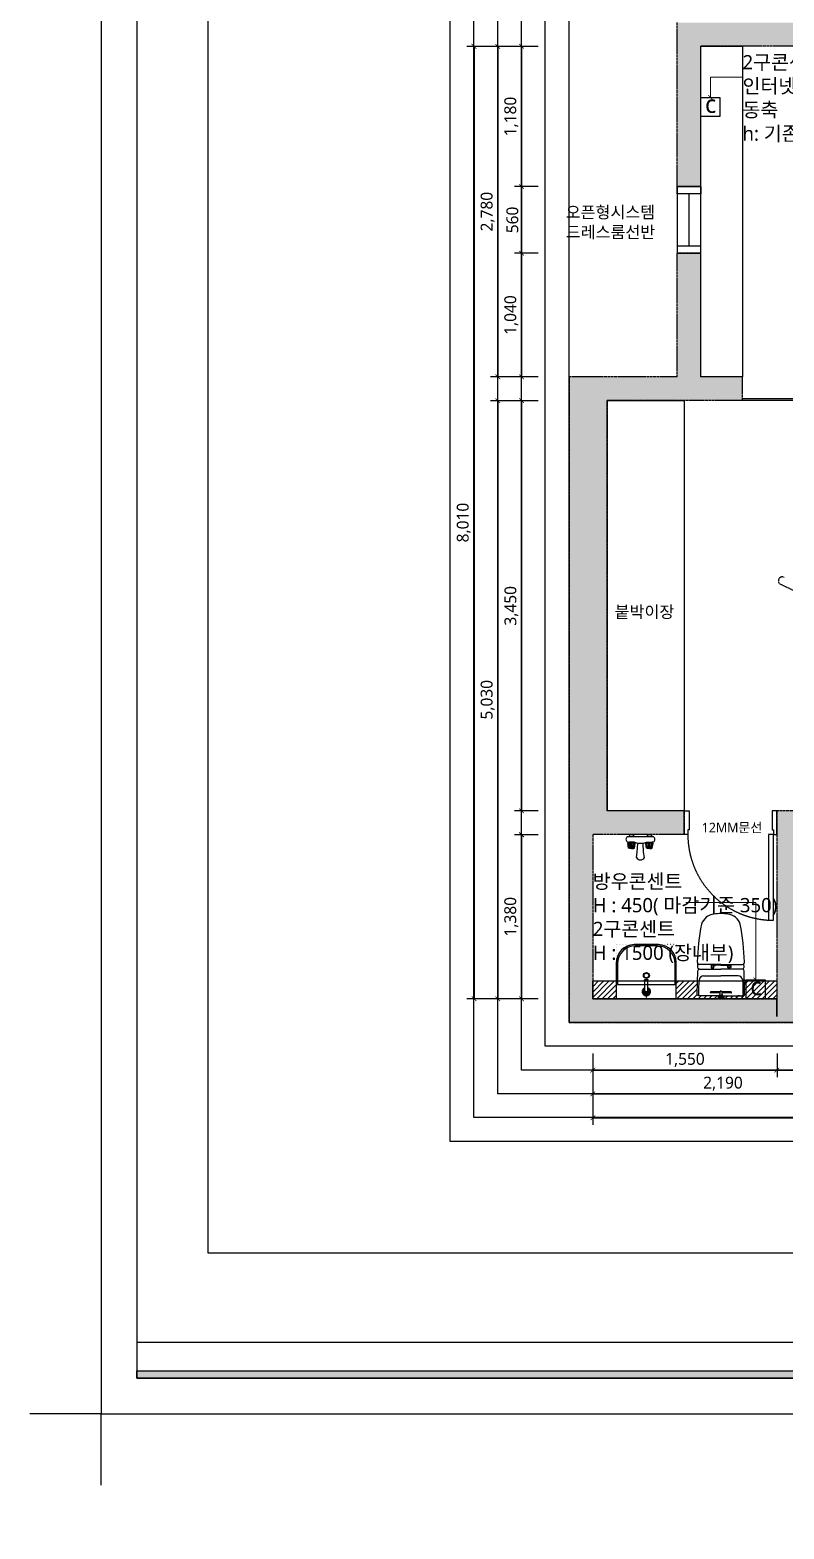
# Model space of a CAD drawing. Header units: millimetres. Extents: x 512 to 764439, y -71 to 559481.
# Drawn here: x 368980 to 375326, y 268121 to 280728 of the extents above; entities that cross this region are included whole.
import ezdxf
from ezdxf.enums import TextEntityAlignment as Align

# ---------------------------------------------------------------- set-up
doc = ezdxf.new("R2010")
doc.units = ezdxf.units.MM
doc.header["$LTSCALE"] = 50
for name, pattern in [('CENTER2', [28.575, 19.05, -3.175, 3.175, -3.175]), ('DOT', [0.25, 0, -0.25]), ('HIDDEN', [0.375, 0.25, -0.125]), ('HIDDEN2', [0.1875, 0.125, -0.0625])]:
    doc.linetypes.add(name, pattern=pattern)
for name, color, linetype in [('#콘센트.스위치', 4, 'Continuous'), ('CO-BATH', 6, 'Continuous'), ('DIM', 7, 'Continuous'), ('fin', 5, 'Continuous'), ('FORM(YOURNAME)-11', 1, 'Continuous'), ('hid', 8, 'HIDDEN2'), ('HL', 6, 'HIDDEN'), ('WID', 4, 'Continuous'), ('win', 4, 'Continuous')]:
    doc.layers.add(name, color=color, linetype=linetype)
doc.layers.add('00', color=7, linetype='Continuous', lineweight=0)
doc.layers.add('text', color=7, linetype='Continuous', lineweight=0)
doc.layers.add('purge', color=190, linetype='Continuous', plot=False)
doc.styles.add('N 맑은고딕', font='malgun.ttf')
doc.styles.add('NEW 맑은고딕', font='malgun.ttf')
doc.styles.add('맑은 고딕', font='malgun.ttf')
doc.dimstyles.new('DH IN40', dxfattribs={"dimscale": 40, "dimtxt": 2.5, "dimasz": 1, "dimexe": 1.5, "dimexo": 1.5, "dimtad": 1, "dimdec": 7, "dimlunit": 6, "dimtxsty": '맑은 고딕', "dimblk": 'ARCHTICK', "dimcen": 2.5, "dimclrd": 256, "dimclre": 256, "dimclrt": 256, "dimadec": 0, "dimazin": 0, "dimtfac": 1, "dimtdec": 7, "dimtix": 1, "dimtmove": 0, "dimatfit": 3, "dimldrblk": 'ARCHTICK', "dimfxl": 1, "dimtfillclr": 1, "dimlwd": -1, "dimlwe": -1, "dimarcsym": 0})

# ---------------------------------------------------------------- blocks, each defined once
blk = doc.blocks.new('_ArchTick')
at = {"color": 0, "linetype": 'ByBlock', "const_width": 0.15}
blk.add_lwpolyline([(-0.5, -0.5), (0.5, 0.5)], dxfattribs=at)
blk = doc.blocks.new('*D1193')
at = {"layer": 'Defpoints', "color": 0, "linetype": 'Continuous', "transparency": 16777216}
for p in [(373317, 280590), (373117, 279410), (373317, 279410)]:
    blk.add_point(p, dxfattribs=at)
at = {"layer": 'DIM', "transparency": 16777216}
for p, q in [((373257, 280590), (373057, 280590)), ((373117, 280590), (373117, 279410)), ((373257, 279410), (373057, 279410))]:
    blk.add_line(p, q, dxfattribs=at)
at = {"layer": 'DIM', "linetype": 'Continuous', "transparency": 16777216, "xscale": 40, "yscale": 40, "zscale": 40}
for p, rotation in [((373117, 280590), 90), ((373117, 279410), 270)]:
    blk.add_blockref('_ArchTick', p, dxfattribs=dict(at, rotation=rotation))
at = {"layer": 'DIM', "linetype": 'Continuous', "transparency": 16777216, "insert": (373031, 280000), "char_height": 100, "attachment_point": 5, "rotation": 90, "style": '맑은 고딕'}
blk.add_mtext('1,180', dxfattribs=at)
blk = doc.blocks.new('*D1194')
at = {"layer": 'Defpoints', "color": 0, "linetype": 'Continuous', "transparency": 16777216}
for p in [(373317, 279410), (373117, 278850), (373317, 278850)]:
    blk.add_point(p, dxfattribs=at)
at = {"layer": 'DIM', "transparency": 16777216}
for p, q in [((373257, 279410), (373057, 279410)), ((373117, 279410), (373117, 278850)), ((373257, 278850), (373057, 278850))]:
    blk.add_line(p, q, dxfattribs=at)
at = {"layer": 'DIM', "linetype": 'Continuous', "transparency": 16777216, "xscale": 40, "yscale": 40, "zscale": 40}
for p, rotation in [((373117, 279410), 90), ((373117, 278850), 270)]:
    blk.add_blockref('_ArchTick', p, dxfattribs=dict(at, rotation=rotation))
at = {"layer": 'DIM', "linetype": 'Continuous', "transparency": 16777216, "insert": (373040, 279130), "char_height": 100, "attachment_point": 5, "rotation": 90, "style": '맑은 고딕'}
blk.add_mtext('560', dxfattribs=at)
blk = doc.blocks.new('*D1195')
at = {"layer": 'Defpoints', "color": 0, "linetype": 'Continuous', "transparency": 16777216}
for p in [(373317, 278850), (373117, 277810), (373317, 277810)]:
    blk.add_point(p, dxfattribs=at)
at = {"layer": 'DIM', "transparency": 16777216}
for p, q in [((373257, 278850), (373057, 278850)), ((373117, 278850), (373117, 277810)), ((373257, 277810), (373057, 277810))]:
    blk.add_line(p, q, dxfattribs=at)
at = {"layer": 'DIM', "linetype": 'Continuous', "transparency": 16777216, "xscale": 40, "yscale": 40, "zscale": 40}
for p, rotation in [((373117, 278850), 90), ((373117, 277810), 270)]:
    blk.add_blockref('_ArchTick', p, dxfattribs=dict(at, rotation=rotation))
at = {"layer": 'DIM', "linetype": 'Continuous', "transparency": 16777216, "insert": (373031, 278330), "char_height": 100, "attachment_point": 5, "rotation": 90, "style": '맑은 고딕'}
blk.add_mtext('1,040', dxfattribs=at)
blk = doc.blocks.new('*D1196')
at = {"layer": 'Defpoints', "color": 0, "linetype": 'Continuous', "transparency": 16777216}
for p in [(373317, 277610), (373117, 274160), (373317, 274160)]:
    blk.add_point(p, dxfattribs=at)
at = {"layer": 'DIM', "transparency": 16777216}
for p, q in [((373257, 277610), (373057, 277610)), ((373117, 277610), (373117, 274160)), ((373257, 274160), (373057, 274160))]:
    blk.add_line(p, q, dxfattribs=at)
at = {"layer": 'DIM', "linetype": 'Continuous', "transparency": 16777216, "xscale": 40, "yscale": 40, "zscale": 40}
for p, rotation in [((373117, 277610), 90), ((373117, 274160), 270)]:
    blk.add_blockref('_ArchTick', p, dxfattribs=dict(at, rotation=rotation))
at = {"layer": 'DIM', "linetype": 'Continuous', "transparency": 16777216, "insert": (373032, 275885), "char_height": 100, "attachment_point": 5, "rotation": 90, "style": '맑은 고딕'}
blk.add_mtext('3,450', dxfattribs=at)
blk = doc.blocks.new('*D1197')
at = {"layer": 'Defpoints', "color": 0, "linetype": 'Continuous', "transparency": 16777216}
for p in [(373317, 273960), (373117, 272580), (373317, 272580)]:
    blk.add_point(p, dxfattribs=at)
at = {"layer": 'DIM', "transparency": 16777216}
for p, q in [((373257, 273960), (373057, 273960)), ((373117, 273960), (373117, 272580)), ((373257, 272580), (373057, 272580))]:
    blk.add_line(p, q, dxfattribs=at)
at = {"layer": 'DIM', "linetype": 'Continuous', "transparency": 16777216, "xscale": 40, "yscale": 40, "zscale": 40}
for p, rotation in [((373117, 273960), 90), ((373117, 272580), 270)]:
    blk.add_blockref('_ArchTick', p, dxfattribs=dict(at, rotation=rotation))
at = {"layer": 'DIM', "linetype": 'Continuous', "transparency": 16777216, "insert": (373031, 273270), "char_height": 100, "attachment_point": 5, "rotation": 90, "style": '맑은 고딕'}
blk.add_mtext('1,380', dxfattribs=at)
blk = doc.blocks.new('*D1198')
at = {"layer": 'Defpoints', "color": 0, "linetype": 'Continuous', "transparency": 16777216}
for p in [(373317, 277610), (372917, 272580), (373317, 272580)]:
    blk.add_point(p, dxfattribs=at)
at = {"layer": 'DIM', "transparency": 16777216}
for p, q in [((373257, 277610), (372857, 277610)), ((372917, 277610), (372917, 272580)), ((373257, 272580), (372857, 272580))]:
    blk.add_line(p, q, dxfattribs=at)
at = {"layer": 'DIM', "linetype": 'Continuous', "transparency": 16777216, "xscale": 40, "yscale": 40, "zscale": 40}
for p, rotation in [((372917, 277610), 90), ((372917, 272580), 270)]:
    blk.add_blockref('_ArchTick', p, dxfattribs=dict(at, rotation=rotation))
at = {"layer": 'DIM', "linetype": 'Continuous', "transparency": 16777216, "insert": (372832, 275095), "char_height": 100, "attachment_point": 5, "rotation": 90, "style": '맑은 고딕'}
blk.add_mtext('5,030', dxfattribs=at)
blk = doc.blocks.new('*D1199')
at = {"layer": 'Defpoints', "color": 0, "linetype": 'Continuous', "transparency": 16777216}
for p in [(373317, 280590), (372917, 277810), (373317, 277810)]:
    blk.add_point(p, dxfattribs=at)
at = {"layer": 'DIM', "transparency": 16777216}
for p, q in [((373257, 280590), (372857, 280590)), ((372917, 280590), (372917, 277810)), ((373257, 277810), (372857, 277810))]:
    blk.add_line(p, q, dxfattribs=at)
at = {"layer": 'DIM', "linetype": 'Continuous', "transparency": 16777216, "xscale": 40, "yscale": 40, "zscale": 40}
for p, rotation in [((372917, 280590), 90), ((372917, 277810), 270)]:
    blk.add_blockref('_ArchTick', p, dxfattribs=dict(at, rotation=rotation))
at = {"layer": 'DIM', "linetype": 'Continuous', "transparency": 16777216, "insert": (372832, 279200), "char_height": 100, "attachment_point": 5, "rotation": 90, "style": '맑은 고딕'}
blk.add_mtext('2,780', dxfattribs=at)
blk = doc.blocks.new('*D1200')
at = {"layer": 'Defpoints', "color": 0, "linetype": 'Continuous', "transparency": 16777216}
for p in [(373317, 280590), (372717, 272580), (373317, 272580)]:
    blk.add_point(p, dxfattribs=at)
at = {"layer": 'DIM', "transparency": 16777216}
for p, q in [((373257, 280590), (372657, 280590)), ((372717, 280590), (372717, 272580)), ((373257, 272580), (372657, 272580))]:
    blk.add_line(p, q, dxfattribs=at)
at = {"layer": 'DIM', "linetype": 'Continuous', "transparency": 16777216, "xscale": 40, "yscale": 40, "zscale": 40}
for p, rotation in [((372717, 280590), 90), ((372717, 272580), 270)]:
    blk.add_blockref('_ArchTick', p, dxfattribs=dict(at, rotation=rotation))
at = {"layer": 'DIM', "linetype": 'Continuous', "transparency": 16777216, "insert": (372631, 276585), "char_height": 100, "attachment_point": 5, "rotation": 90, "style": '맑은 고딕'}
blk.add_mtext('8,010', dxfattribs=at)
blk = doc.blocks.new('*D1201')
at = {"layer": 'Defpoints', "color": 0, "linetype": 'Continuous', "transparency": 16777216}
for p in [(373717, 272180), (375267, 272180), (375267, 271980)]:
    blk.add_point(p, dxfattribs=at)
at = {"layer": 'DIM', "transparency": 16777216}
for p, q in [((373717, 272120), (373717, 271920)), ((375267, 272120), (375267, 271920)), ((373717, 271980), (375267, 271980))]:
    blk.add_line(p, q, dxfattribs=at)
at = {"layer": 'DIM', "linetype": 'Continuous', "transparency": 16777216, "xscale": 40, "yscale": 40, "zscale": 40, "rotation": 180}
blk.add_blockref('_ArchTick', (373717, 271980), dxfattribs=at)
at = {"layer": 'DIM', "linetype": 'Continuous', "transparency": 16777216, "xscale": 40, "yscale": 40, "zscale": 40}
blk.add_blockref('_ArchTick', (375267, 271980), dxfattribs=at)
at = {"layer": 'DIM', "linetype": 'Continuous', "transparency": 16777216, "insert": (374492, 272066), "char_height": 100, "attachment_point": 5, "style": '맑은 고딕'}
blk.add_mtext('1,550', dxfattribs=at)
blk = doc.blocks.new('*D1202')
at = {"layer": 'Defpoints', "color": 0, "linetype": 'Continuous', "transparency": 16777216}
for p in [(375267, 272180), (375907, 272180), (375907, 271980)]:
    blk.add_point(p, dxfattribs=at)
at = {"layer": 'DIM', "transparency": 16777216}
for p, q in [((375267, 272120), (375267, 271920)), ((375907, 272120), (375907, 271920)), ((375267, 271980), (375907, 271980))]:
    blk.add_line(p, q, dxfattribs=at)
at = {"layer": 'DIM', "linetype": 'Continuous', "transparency": 16777216, "xscale": 40, "yscale": 40, "zscale": 40, "rotation": 180}
blk.add_blockref('_ArchTick', (375267, 271980), dxfattribs=at)
at = {"layer": 'DIM', "linetype": 'Continuous', "transparency": 16777216, "xscale": 40, "yscale": 40, "zscale": 40}
blk.add_blockref('_ArchTick', (375907, 271980), dxfattribs=at)
at = {"layer": 'DIM', "linetype": 'Continuous', "transparency": 16777216, "insert": (375587, 272057), "char_height": 100, "attachment_point": 5, "style": '맑은 고딕'}
blk.add_mtext('640', dxfattribs=at)
blk = doc.blocks.new('*D1211')
at = {"layer": 'Defpoints', "color": 0, "linetype": 'Continuous', "transparency": 16777216}
for p in [(373717, 272180), (375907, 272180), (375907, 271780)]:
    blk.add_point(p, dxfattribs=at)
at = {"layer": 'DIM', "transparency": 16777216}
for p, q in [((373717, 272120), (373717, 271720)), ((375907, 272120), (375907, 271720)), ((373717, 271780), (375907, 271780))]:
    blk.add_line(p, q, dxfattribs=at)
at = {"layer": 'DIM', "linetype": 'Continuous', "transparency": 16777216, "xscale": 40, "yscale": 40, "zscale": 40, "rotation": 180}
blk.add_blockref('_ArchTick', (373717, 271780), dxfattribs=at)
at = {"layer": 'DIM', "linetype": 'Continuous', "transparency": 16777216, "xscale": 40, "yscale": 40, "zscale": 40}
blk.add_blockref('_ArchTick', (375907, 271780), dxfattribs=at)
at = {"layer": 'DIM', "linetype": 'Continuous', "transparency": 16777216, "insert": (374812, 271866), "char_height": 100, "attachment_point": 5, "style": '맑은 고딕'}
blk.add_mtext('2,190', dxfattribs=at)
blk = doc.blocks.new('*D1272')
at = {"layer": 'Defpoints', "color": 0, "linetype": 'Continuous', "transparency": 16777216}
for p in [(387857, 272380), (373717, 272180), (387857, 271580), (410977, 252950), (410777, 250620), (410977, 250620)]:
    blk.add_point(p, dxfattribs=at)
at = {"layer": 'DIM', "transparency": 16777216}
for p, q in [((387857, 272320), (387857, 271520)), ((373717, 272120), (373717, 271520)), ((373717, 271580), (387857, 271580)), ((410917, 252950), (410717, 252950)), ((410777, 252950), (410777, 250620)), ((410917, 250620), (410717, 250620))]:
    blk.add_line(p, q, dxfattribs=at)
at = {"layer": 'DIM', "linetype": 'Continuous', "transparency": 16777216, "xscale": 40, "yscale": 40, "zscale": 40}
for p, rotation in [((373717, 271580), 180), ((410777, 252950), 90), ((410777, 250620), 270)]:
    blk.add_blockref('_ArchTick', p, dxfattribs=dict(at, rotation=rotation))
blk.add_blockref('_ArchTick', (387857, 271580), dxfattribs=at)
at = {"layer": 'DIM', "linetype": 'Continuous', "transparency": 16777216, "insert": (380787, 271666), "char_height": 100, "attachment_point": 5, "style": '맑은 고딕'}
blk.add_mtext('14,140', dxfattribs=at)
at = {"layer": 'DIM', "linetype": 'Continuous', "transparency": 16777216, "insert": (410692, 251785), "char_height": 100, "attachment_point": 5, "rotation": 90, "style": '맑은 고딕'}
blk.add_mtext('2,330', dxfattribs=at)
blk = doc.blocks.new('FORM-PLAN')
at = {"layer": 'FORM(YOURNAME)-11', "true_color": 0x939598}
h = blk.add_hatch(color=252, dxfattribs=at)
h.dxf.hatch_style = 1
h.paths.add_polyline_path([(-71444, 55115), (10556, 55115), (10556, 54915), (-71444, 54915)])
h.paths.add_polyline_path([(-71444, -2085), (10556, -2085), (10556, -2285), (-71444, -2285)])
at = {"layer": 'Defpoints', "color": 158}
blk.add_line((1346, -1285), (-71444, -1285), dxfattribs=at)
for points in [[(-71444, -2285), (10556, -2285), (10556, 55115), (-71444, 55115)], [(-69444, 53115), (-64, 53115), (-64, 1215), (-69444, 1215)]]:
    blk.add_lwpolyline(points, close=True, dxfattribs=at)
at = {"layer": 'Defpoints', "color": 1}
blk.add_lwpolyline([(-72444, -5285), (-72444, -3285), (-74444, -3285)], dxfattribs=at)
at = {"layer": 'FORM(YOURNAME)-11', "color": 250}
blk.add_lwpolyline([(-72444, -3285), (11556, -3285), (11556, 56115), (-72444, 56115)], close=True, dxfattribs=at)
at = {"layer": 'FORM(YOURNAME)-11', "color": 251, "true_color": 0x636466}
blk.add_lwpolyline([(-71444, -2085), (10556, -2085), (10556, -2285), (-71444, -2285)], close=True, dxfattribs=at)
at = {"layer": '00', "style": 'NEW 맑은고딕'}
for tag, p in [('1', (9905, 25031)), ('2', (9905, 24387)), ('3', (9905, 23100)), ('4', (9905, 21170)), ('5', (9905, 18853)), ('6', (9905, 16600)), ('7', (9905, 14348)), ('8', (9905, 12095)), ('9', (9905, 9843)), ('10', (5655, 7655)), ('11', (9905, 7590)), ('12', (5655, 5402)), ('13', (9905, 5402))]:
    blk.add_attdef(tag, text='', height=520, dxfattribs=at).set_placement(p, align=Align.MIDDLE_RIGHT)
blk = doc.blocks.new('*U26')
at = {"layer": 'win', "linetype": 'Continuous', "transparency": 33554687}
for points in [[(30, 920), (30, 200), (70, 200), (70, 920)], [(0, 200), (0, 0), (40, 0), (40, 160), (30, 160), (30, 200)], [(780, 200), (780, 0), (740, 0), (740, 160), (750, 160), (750, 200)]]:
    blk.add_lwpolyline(points, close=True, dxfattribs=at)
at = {"layer": 'win', "linetype": 'CENTER2', "ltscale": 20, "transparency": 33554687}
blk.add_arc((30, 200), 720, 0, 90, dxfattribs=at)
blk = doc.blocks.new('gasdgasdgsd')
blk.add_line((103055, 10780), (103120, 10780))
at = {"layer": 'CO-BATH'}
for p, q in [((103360, 11033), (103055, 11033)), ((103055, 11033), (103055, 10528)), ((103510, 10678), (103510, 10883)), ((103055, 10528), (103360, 10528))]:
    blk.add_line(p, q, dxfattribs=at)
at = {"layer": 'CO-BATH', "color": 8}
for p, q in [((103350, 11023), (103175, 11023)), ((103175, 11023), (103175, 10538)), ((103500, 10688), (103500, 10873)), ((103115, 10793), (103205, 10793)), ((103115, 10768), (103205, 10768)), ((103205, 10794), (103210, 10794)), ((103205, 10767), (103210, 10767)), ((103210, 10795), (103215, 10795)), ((103210, 10766), (103215, 10766)), ((103215, 10766), (103215, 10795)), ((103175, 10538), (103350, 10538))]:
    blk.add_line(p, q, dxfattribs=at)
at = {"layer": 'CO-BATH', "color": 251}
for p, q in [((103205, 10767), (103205, 10794)), ((103210, 10766), (103210, 10795))]:
    blk.add_line(p, q, dxfattribs=at)
at = {"layer": 'CO-BATH', "color": 8, "linetype": 'DOT'}
blk.add_lwpolyline([(103510, 10528), (103510, 11033), (103055, 11033), (103055, 10528)], close=True, dxfattribs=at)
at = {"layer": 'CO-BATH', "color": 8}
blk.add_circle((103250, 10780), 25, dxfattribs=at)
at = {"layer": 'CO-BATH', "color": 251}
blk.add_circle((103250, 10780), 20, dxfattribs=at)
at = {"layer": 'CO-BATH', "color": 8}
for centre, radius, start, end in [((103350, 10873), 150, 0, 90), ((103115, 10780), 35, 20.9248, 339.0751), ((103115, 10780), 12.5, 90, 270), ((103350, 10688), 150, 270, 0)]:
    blk.add_arc(centre, radius, start, end, dxfattribs=at)
at = {"layer": 'CO-BATH'}
for centre, start, end in [((103360, 10883), 0, 90), ((103360, 10678), 270, 0)]:
    blk.add_arc(centre, 150, start, end, dxfattribs=at)
at = {"layer": 'CO-BATH', "color": 251}
for radius, start, end in [(30, 24.6243, 335.3757), (25, 30, 330), (18, 43.9829, 316.017)]:
    blk.add_arc((103115, 10780), radius, start, end, dxfattribs=at)
blk = doc.blocks.new('A$C4B2D31F0')
for p, q in [((169, 707), (217, 707)), ((193, 707), (193, 716))]:
    blk.add_line(p, q)
at = {"layer": 'fin', "color": 4}
for p, q in [((185, 691), (20, 691)), ((37, 692), (25, 692)), ((37, 692), (50, 692)), ((201, 691), (366, 691)), ((48, 524), (193, 524)), ((338, 524), (193, 524)), ((13, 466), (193, 466)), ((193, 427), (14, 427)), ((373, 466), (193, 466)), ((193, 427), (372, 427))]:
    blk.add_line(p, q, dxfattribs=at)
for points in [[(20, 691), (8, 691, 0.421209), (-7, 676), (-2, 481, 0.001659)], [(366, 691), (378, 691, -0.421209), (393, 676), (388, 481, -0.001659)], [(13, 466, 0.371724), (-2, 451, 0.003515), (-1, 420, 0.320541)], [(373, 466, -0.371724), (388, 451, -0.003515), (387, 420, -0.320541)]]:
    blk.add_lwpolyline(points, format="xyb", dxfattribs=at)
for centre, radius, start, end in [((20, 675), 16, 90, 179.3116), ((1004, 663), 1000, 179.3116, 185.9437), ((25, 707), 15, 180, 270), ((50, 707), 15, 270, 0), ((366, 675), 16, 0.6884, 90), ((-618, 663), 1000, 354.0563, 0.6884), ((49, 564), 40, 185.9437, 267.5129), ((336, 564), 40, 272.4871, 354.0563), ((14, 407), 20, 90, 182.3333), ((2198, 496), 2206, 182.3333, 190.6081), ((13, 481), 15, 181.3651, 270), ((-1812, 496), 2206, 349.3919, 357.6667), ((372, 407), 20, 357.6667, 90), ((373, 481), 15, 270, 358.6349), ((149, 129), 126, 198.2964, 263.4241), ((193, 406), 406, 261.6993, 270), ((193, 406), 406, 270, 278.3007), ((237, 129), 126, 276.5759, 341.7036)]:
    blk.add_arc(centre, radius, start, end, dxfattribs=at)
at = {"layer": 'HL', "linetype": 'Continuous'}
for p, q in [((106, 666), (184, 666)), ((106, 659), (185, 659)), ((169, 697), (169, 707)), ((169, 697), (217, 697)), ((186, 693), (181, 697)), ((182, 686), (186, 693)), ((187, 651), (182, 686)), ((182, 686), (204, 686)), ((186, 693), (200, 693)), ((187, 651), (199, 651)), ((199, 651), (204, 686)), ((200, 693), (205, 697)), ((204, 686), (200, 693)), ((200, 659), (279, 659)), ((201, 666), (279, 666)), ((217, 697), (217, 707)), ((-16, 577), (-16, 565)), ((-12, 581), (-5, 581)), ((-12, 561), (-4, 561)), ((193, 434), (147, 434)), ((193, 434), (239, 434))]:
    blk.add_line(p, q, dxfattribs=at)
for points in [[(110, 427), (110, 451, -0.414214), (114, 455), (131, 455, -0.414214), (135, 451), (135, 435), (135, 427)], [(135, 435), (145, 435, -0.414214), (147, 433), (147, 427)], [(251, 435), (241, 435, 0.414214), (239, 433), (239, 427)], [(276, 427), (276, 451, 0.414214), (272, 455), (255, 455, 0.414214), (251, 451), (251, 435), (251, 427)]]:
    blk.add_lwpolyline(points, format="xyb", dxfattribs=at)
for centre in [(123, 441), (263, 441)]:
    blk.add_circle(centre, 8, dxfattribs=at)
for centre, radius, start, end in [((106, 663), 3.5, 90, 270), ((279, 663), 3.5, 270, 90), ((-12, 577), 4, 90, 180), ((-12, 565), 4, 180, 270)]:
    blk.add_arc(centre, radius, start, end, dxfattribs=at)
blk = doc.blocks.new('A$C50C81EA5')
at = {"layer": 'WID'}
for p, q in [((21, 154), (62, 147)), ((21, 154), (62, 147)), ((62, 147), (141, 143)), ((62, 147), (141, 143)), ((97, 213), (100, 213)), ((97, 195), (97, 213)), ((97, 213), (100, 213)), ((97, 195), (97, 213)), ((97, 195), (97, 178)), ((97, 195), (97, 178)), ((97, 178), (100, 178)), ((97, 178), (100, 178)), ((100, 220), (137, 226)), ((100, 220), (137, 226)), ((100, 220), (104, 215)), ((100, 195), (100, 220)), ((100, 220), (104, 215)), ((100, 195), (100, 220)), ((100, 195), (100, 171)), ((100, 195), (100, 171)), ((100, 171), (104, 176)), ((100, 171), (104, 176)), ((100, 171), (137, 164)), ((100, 171), (137, 164)), ((104, 215), (137, 218)), ((104, 215), (137, 218)), ((104, 215), (104, 210)), ((104, 215), (104, 210)), ((104, 210), (137, 213)), ((104, 210), (137, 213)), ((104, 200), (104, 195)), ((104, 200), (137, 200)), ((104, 200), (104, 195)), ((104, 200), (137, 200)), ((104, 191), (104, 195)), ((104, 191), (104, 195)), ((104, 191), (137, 190)), ((104, 191), (137, 190)), ((104, 176), (104, 181)), ((104, 181), (137, 177)), ((104, 176), (104, 181)), ((104, 181), (137, 177)), ((104, 176), (137, 172)), ((104, 176), (137, 172)), ((143, 219), (137, 226)), ((143, 219), (137, 226)), ((141, 221), (137, 218)), ((141, 221), (137, 218)), ((137, 218), (137, 213)), ((137, 218), (137, 213)), ((137, 200), (137, 195)), ((137, 200), (137, 195)), ((137, 190), (137, 195)), ((137, 190), (137, 195)), ((137, 172), (137, 177)), ((137, 172), (137, 177)), ((141, 169), (137, 172)), ((141, 169), (137, 172)), ((143, 171), (137, 164)), ((143, 171), (137, 164)), ((143, 219), (150, 219)), ((143, 171), (143, 219)), ((143, 219), (150, 219)), ((143, 171), (143, 219)), ((143, 171), (150, 171)), ((143, 171), (150, 171)), ((150, 229), (150, 219)), ((150, 229), (150, 219)), ((150, 171), (150, 219)), ((150, 171), (150, 219)), ((195, 12), (195, 228)), ((195, 12), (195, 228)), ((212, 208), (195, 218)), ((212, 208), (195, 218)), ((212, 183), (195, 172)), ((212, 183), (195, 172)), ((212, 183), (212, 208)), ((212, 183), (212, 208)), ((20, 86), (64, 93)), ((20, 86), (64, 93)), ((64, 93), (141, 98)), ((64, 93), (141, 98)), ((97, 63), (100, 63)), ((97, 45), (97, 63)), ((97, 63), (100, 63)), ((97, 45), (97, 63)), ((97, 45), (97, 28)), ((97, 45), (97, 28)), ((97, 28), (100, 28)), ((97, 28), (100, 28)), ((100, 70), (137, 76)), ((100, 70), (137, 76)), ((100, 70), (104, 65)), ((100, 45), (100, 70)), ((100, 70), (104, 65)), ((100, 45), (100, 70)), ((100, 45), (100, 21)), ((100, 45), (100, 21)), ((100, 21), (104, 26)), ((100, 21), (104, 26)), ((100, 21), (137, 14)), ((100, 21), (137, 14)), ((104, 65), (137, 68)), ((104, 65), (137, 68)), ((104, 65), (104, 60)), ((104, 65), (104, 60)), ((104, 60), (137, 63)), ((104, 60), (137, 63)), ((104, 50), (104, 45)), ((104, 50), (137, 50)), ((104, 50), (104, 45)), ((104, 50), (137, 50)), ((104, 41), (104, 45)), ((104, 41), (104, 45)), ((104, 41), (137, 40)), ((104, 41), (137, 40)), ((104, 26), (104, 31)), ((104, 31), (137, 27)), ((104, 26), (104, 31)), ((104, 31), (137, 27)), ((104, 26), (137, 22)), ((104, 26), (137, 22)), ((143, 69), (137, 76)), ((143, 69), (137, 76)), ((141, 71), (137, 68)), ((141, 71), (137, 68)), ((137, 68), (137, 63)), ((137, 68), (137, 63)), ((137, 50), (137, 45)), ((137, 50), (137, 45)), ((137, 40), (137, 45)), ((137, 40), (137, 45)), ((137, 22), (137, 27)), ((137, 22), (137, 27)), ((141, 19), (137, 22)), ((141, 19), (137, 22)), ((143, 21), (137, 14)), ((143, 21), (137, 14)), ((143, 69), (150, 69)), ((143, 21), (143, 69)), ((143, 69), (150, 69)), ((143, 21), (143, 69)), ((143, 21), (150, 21)), ((143, 21), (150, 21)), ((150, 69), (150, 21)), ((150, 69), (150, 21)), ((150, 11), (150, 21)), ((150, 11), (150, 21)), ((212, 58), (195, 68)), ((212, 58), (195, 68)), ((212, 33), (195, 22)), ((212, 33), (195, 22)), ((212, 33), (212, 58)), ((212, 33), (212, 58))]:
    blk.add_line(p, q, dxfattribs=at)
for centre, radius, start, end in [((38, 120), 37.9, 116.0462, 242.3329), ((38, 120), 37.9, 116.0462, 242.3329), ((107, 205), 5.27, 114.695, 239.7227), ((107, 205), 5.27, 114.695, 239.7227), ((107, 186), 5.27, 120.2773, 245.305), ((107, 186), 5.27, 120.2773, 245.305), ((135, 206), 6.74, 289.9748, 70.0252), ((135, 206), 6.74, 289.9748, 70.0252), ((135, 184), 6.74, 289.9748, 70.0252), ((135, 184), 6.74, 289.9748, 70.0252), ((303, 120), 163, 161.712, 198.288), ((303, 120), 163, 161.712, 198.288), ((173, 216), 25.9, 28.6669, 149.9901), ((173, 216), 25.9, 28.6669, 149.9901), ((107, 55), 5.27, 114.695, 239.7227), ((107, 55), 5.27, 114.695, 239.7227), ((107, 36), 5.27, 120.2773, 245.305), ((107, 36), 5.27, 120.2773, 245.305), ((135, 56), 6.74, 289.9748, 70.0252), ((135, 56), 6.74, 289.9748, 70.0252), ((135, 34), 6.74, 289.9748, 70.0252), ((135, 34), 6.74, 289.9748, 70.0252), ((173, 24), 25.9, 210.0099, 331.3331), ((173, 24), 25.9, 210.0099, 331.3331)]:
    blk.add_arc(centre, radius, start, end, dxfattribs=at)
blk = doc.blocks.new('234234')
at = {"layer": '#콘센트.스위치', "color": 5, "linetype": 'Continuous'}
blk.add_lwpolyline([(382100, 280800), (382260, 280800), (382260, 280640), (382100, 280640)], close=True, dxfattribs=at)
at = {"layer": '#콘센트.스위치', "color": 5, "linetype": 'Continuous', "insert": (382135, 280820), "char_height": 150, "attachment_point": 1, "style": 'N 맑은고딕'}
blk.add_mtext_dynamic_manual_height_columns('c', width=160, gutter_width=750, heights=[0], dxfattribs=at)

msp = doc.modelspace()

# ---------------------------------------------------------------- hatches: boundary and pattern name
at = {"layer": 'hid', "linetype": 'Continuous'}
h = msp.add_hatch(color=256, dxfattribs=at)
h.dxf.hatch_style = 1
h.paths.add_polyline_path([(381456.5943044, 283770.37295821), (381456.5943044, 284100.37295821), (381226.5943044, 284100.37295821), (381226.5943044, 278960.37295821), (381456.5943044, 278960.37295821)])
h.paths.add_polyline_path([(380306.5943044, 282600.37295821), (378966.5943044, 282600.37295821), (378966.5943044, 282400.37295821), (380306.5943044, 282400.37295821)])
h.paths.add_polyline_path([(378066.5943044, 282600.37295821), (377056.5943044, 282600.37295821), (377056.5943044, 281570.37295821), (375726.5943044, 281570.37295821), (375726.5943044, 283900.37295821), (376926.5943044, 283900.37295821), (376926.5943044, 284100.37295821), (375526.5943044, 284100.37295821), (375526.5943044, 280790.37295821), (374426.5943044, 280790.37295821), (374426.5943044, 279410.37295821), (374626.5943044, 279410.37295821), (374626.5943044, 280590.37295821), (377086.5943044, 280590.37295821), (377086.5943044, 279270.37295821), (376856.5943044, 279270.37295821), (376856.5943044, 279090.37295821), (377116.5943044, 279090.37295821), (377956.5943044, 279090.37295821), (377956.5943044, 279270.37295821), (377256.5943044, 279270.37295821), (377256.5943044, 282400.37295821), (378066.5943044, 282400.37295821)])
h.paths.add_polyline_path([(376856.5943044, 281370.37295821), (376856.5943044, 280790.37295821), (375726.5943044, 280790.37295821), (375726.5943044, 281370.37295821)], flags=16)
h.paths.add_polyline_path([(377056.5943044, 277810.37295821), (377056.5943044, 278170.37295821), (376856.5943044, 278170.37295821), (376856.5943044, 277810.37295821), (375876.5943044, 277810.37295821), (375876.5943044, 277610.37295821), (377056.5943044, 277610.37295821)])
h.paths.add_polyline_path([(374976.5943044, 277810.37295821), (374626.5943044, 277810.37295821), (374626.5943044, 278850.37295821), (374426.5943044, 278850.37295821), (374426.5943044, 277810.37295821), (373516.5943044, 277810.37295821), (373516.5943044, 272380.37295821), (375906.5943044, 272380.37295821), (375906.5943044, 273440.37295821), (375486.5943044, 273440.37295821), (375486.5943044, 273960.37295821), (375986.5943044, 273960.37295821), (375986.5943044, 274160.37295821), (375266.5943044, 274160.37295821), (375266.5943044, 273960.37295821), (375266.5943044, 272580.37295821), (373716.5943044, 272580.37295821), (373716.5943044, 273960.37295821), (374486.5943044, 273960.37295821), (374486.5943044, 274160.37295821), (373836.5943044, 274160.37295821), (373836.5943044, 277610.37295821), (374626.5943044, 277610.37295821), (374976.5943044, 277610.37295821)])
h.paths.add_polyline_path([(378286.5943044, 277810.37295821), (378056.5943044, 277810.37295821), (378056.5943044, 273860.37295821), (378286.5943044, 273860.37295821)])
h.paths.add_polyline_path([(378286.5943044, 272910.37295821), (378086.5943044, 272910.37295821), (378086.5943044, 272820.37295821), (377416.5943044, 272820.37295821), (377416.5943044, 272620.37295821), (378086.5943044, 272620.37295821), (378086.5943044, 272380.37295821), (378286.5943044, 272380.37295821)])
h.paths.add_polyline_path([(383466.5943044, 277485.37295821), (383266.5943044, 277485.37295821), (383266.5943044, 273825.37295821), (383466.5943044, 273825.37295821), (383466.5943044, 273900.37295821), (384016.5943044, 273900.37295821), (384016.5943044, 274100.37295821), (383466.5943044, 274100.37295821)])
h.paths.add_polyline_path([(384126.5943044, 272780.37295821), (383466.5943044, 272780.37295821), (383466.5943044, 272935.37295821), (383266.5943044, 272935.37295821), (383266.5943044, 272380.37295821), (383466.5943044, 272380.37295821), (383466.5943044, 272580.37295821), (384126.5943044, 272580.37295821)])
h.paths.add_polyline_path([(387856.5943044, 277400.37295821), (387656.5943044, 277400.37295821), (387656.5943044, 279160.37295821), (386436.5943044, 279160.37295821), (386436.5943044, 282180.37295821), (384936.5943044, 282180.37295821), (384936.5943044, 281980.37295821), (386236.5943044, 281980.37295821), (386236.5943044, 279160.37295821), (384356.5943044, 279160.37295821), (384356.5943044, 278960.37295821), (384356.5943044, 278200.37295821), (384556.5943044, 278200.37295821), (384556.5943044, 278960.37295821), (387456.5943044, 278960.37295821), (387456.5943044, 277400.37295821), (386746.5943044, 277400.37295821), (384556.5943044, 277400.37295821), (384356.5943044, 277400.37295821), (384356.5943044, 277200.37295821), (387656.5943044, 277200.37295821), (387656.5943044, 274100.37295821), (386476.5943044, 274100.37295821), (386476.5943044, 273900.37295821), (387726.5943044, 273900.37295821), (387726.5943044, 272780.37295821), (386476.5943044, 272780.37295821), (386476.5943044, 272580.37295821), (387856.5943044, 272580.37295821)])
h.paths.add_polyline_path([(383456.5943044, 281980.37295821), (383586.5943044, 281980.37295821), (383586.5943044, 282180.37295821), (382906.5943044, 282180.37295821), (382906.5943044, 281980.37295821), (383256.5943044, 281980.37295821), (383256.5943044, 278960.37295821), (383456.5943044, 278960.37295821)])
h.paths.add_polyline_path([(385136.5943044, 283770.37295821), (384936.5943044, 283770.37295821), (384936.5943044, 283180.37295821), (385136.5943044, 283180.37295821)])

# ---------------------------------------------------------------- linework, layer by layer
at = {"layer": 'hid'}
for p, q in [((374426.5943044, 279410.37295821), (374426.5943044, 280790.37295821)), ((374626.5943044, 279410.37295821), (374626.5943044, 280590.37295821)), ((377086.5943044, 280590.37295821), (374626.5943044, 280590.37295821)), ((374626.5943044, 279410.37295821), (374426.5943044, 279410.37295821)), ((374426.5943044, 277810.37295821), (374426.5943044, 278850.37295821)), ((374626.5943044, 278850.37295821), (374426.5943044, 278850.37295821)), ((374626.5943044, 277810.37295821), (374626.5943044, 278850.37295821)), ((374426.5943044, 277810.37295821), (373516.5943044, 277810.37295821)), ((373516.5943044, 277810.37295821), (373516.5943044, 272380.37295821)), ((374976.5943044, 277810.37295821), (374626.5943044, 277810.37295821)), ((374976.5943044, 277610.37295821), (374976.5943044, 277810.37295821)), ((374626.5943044, 277610.37295821), (373836.5943044, 277610.37295821)), ((373836.5943044, 277610.37295821), (373836.5943044, 274160.37295821)), ((374976.5943044, 277610.37295821), (374626.5943044, 277610.37295821)), ((375295.29888617, 276067.10736225), (375591.97153192, 275927.74825731)), ((374486.5943044, 274160.37295821), (373836.5943044, 274160.37295821)), ((374486.5943044, 274160.37295821), (374486.5943044, 273960.37295821)), ((375986.5943044, 274160.37295821), (375266.5943044, 274160.37295821)), ((375266.5943044, 274160.37295821), (375266.5943044, 273960.37295821)), ((374486.5943044, 273960.37295821), (373716.5943044, 273960.37295821)), ((373716.5943044, 273960.37295821), (373716.5943044, 272580.37295821)), ((375266.5943044, 273960.37295821), (375266.5943044, 272580.37295821)), ((373716.5943044, 272580.37295821), (375266.5943044, 272580.37295821)), ((373516.5943044, 272380.37295821), (375906.5943044, 272380.37295821))]:
    msp.add_line(p, q, dxfattribs=at)
at = {"layer": 'hid', "linetype": 'Continuous'}
for p, q in [((374626.5943044, 277810.37295821), (374626.5943044, 280590.37295821)), ((374626.5943044, 280590.37295821), (374976.5943044, 280590.37295821)), ((374976.5943044, 280590.37295821), (374976.5943044, 277810.37295821)), ((374526.5943044, 278910.37295821), (374526.5943044, 279350.37295821)), ((374976.5943044, 277810.37295821), (374626.5943044, 277810.37295821)), ((373836.5943044, 274160.37295821), (373836.5943044, 277610.37295821)), ((373836.5943044, 277610.37295821), (374486.5943044, 277610.37295821)), ((374486.5943044, 277610.37295821), (374486.5943044, 274160.37295821)), ((374976.5943044, 277628.37295821), (375876.5943044, 277628.37295821)), ((374976.5943044, 277610.37295821), (374976.5943044, 277628.37295821)), ((375876.5943044, 277610.37295821), (374976.5943044, 277610.37295821)), ((374486.5943044, 274160.37295821), (373836.5943044, 274160.37295821)), ((373716.5943044, 272730.37295821), (375266.5943044, 272730.37295821)), ((373716.5943044, 272580.37295821), (373716.5943044, 272730.37295821)), ((375266.5943044, 272730.37295821), (375266.5943044, 272580.37295821)), ((375266.5943044, 272580.37295821), (373716.5943044, 272580.37295821))]:
    msp.add_line(p, q, dxfattribs=at)
at = {"layer": 'hid', "color": 244, "linetype": 'Continuous', "true_color": 0x991b1e, "transparency": 33554559}
for p, q in [((373716.5943044, 272725.98869086), (373720.97857176, 272730.37295821)), ((373716.5943044, 272681.08741025), (373765.87985236, 272730.37295821)), ((373716.5943044, 272636.18612965), (373810.78113297, 272730.37295821)), ((373716.5943044, 272591.28484904), (373855.68241357, 272730.37295821)), ((373750.58369418, 272580.37295821), (373900.58369418, 272730.37295821)), ((373795.48497478, 272580.37295821), (373914.91949912, 272699.80748255)), ((374419.91949912, 272710.89339589), (374439.39906144, 272730.37295821)), ((374419.91949912, 272665.99211529), (374484.30034205, 272730.37295821)), ((374419.91949912, 272621.09083468), (374529.20162265, 272730.37295821)), ((374424.10290326, 272580.37295821), (374574.10290326, 272730.37295821)), ((374469.00418386, 272580.37295821), (374596.7042227, 272708.07299705)), ((374962.91827052, 272580.37295821), (375112.91827052, 272730.37295821)), ((374992.74132942, 272699.99857832), (375023.11570931, 272730.37295821)), ((374993.78641387, 272656.14238217), (375068.01698992, 272730.37295821)), ((375007.81955113, 272580.37295821), (375157.81955113, 272730.37295821)), ((375052.72083173, 272580.37295821), (375202.72083173, 272730.37295821)), ((375097.62211234, 272580.37295821), (375247.62211234, 272730.37295821)), ((375142.52339294, 272580.37295821), (375266.5943044, 272704.44386967)), ((373840.38625539, 272580.37295821), (373914.91949912, 272654.90620195)), ((373885.28753599, 272580.37295821), (373914.91949912, 272610.00492134)), ((374513.90546447, 272580.37295821), (374595.60811404, 272662.07560778)), ((374558.80674507, 272580.37295821), (374595.12218747, 272616.68840061)), ((374603.70802568, 272580.37295821), (374628.86356688, 272605.52849941)), ((374648.60930629, 272580.37295821), (374673.76484749, 272605.52849941)), ((374693.51058689, 272580.37295821), (374718.66612809, 272605.52849941)), ((374738.4118675, 272580.37295821), (374763.5674087, 272605.52849941)), ((374783.3131481, 272580.37295821), (374792.06762981, 272589.12743992)), ((374804.37165389, 272601.431464), (374808.4686893, 272605.52849941)), ((374828.21442871, 272580.37295821), (374853.36996991, 272605.52849941)), ((374873.11570931, 272580.37295821), (374898.27125051, 272605.52849941)), ((374918.01698992, 272580.37295821), (374943.17253112, 272605.52849941)), ((375187.42467355, 272580.37295821), (375266.5943044, 272659.54258906)), ((375232.32595416, 272580.37295821), (375266.5943044, 272614.64130846))]:
    msp.add_line(p, q, dxfattribs=at)
at = {"layer": 'hid', "linetype": 'Continuous'}
for points in [[(374626.5943044, 278850.37295821), (374626.5943044, 279410.37295821), (374426.5943044, 279410.37295821), (374426.5943044, 278850.37295821)], [(374626.5943044, 279410.37295821), (374626.5943044, 279350.37295821), (374426.5943044, 279350.37295821), (374426.5943044, 279410.37295821)], [(374626.5943044, 278850.37295821), (374626.5943044, 278910.37295821), (374426.5943044, 278910.37295821), (374426.5943044, 278850.37295821)]]:
    msp.add_lwpolyline(points, close=True, dxfattribs=at)
at = {"layer": 'hid'}
msp.add_arc((375310.70420411, 276095.68233508), 32.46310049, 61.6700384094, 241.6700384094, dxfattribs=at)
at = {"layer": 'purge', "linetype": 'Continuous'}
for points in [[(372516.5943044, 285100.37295821), (388856.5943044, 285100.37295821), (388856.5943044, 271380.37295821), (372516.5943044, 271380.37295821)], [(372716.5943044, 284900.37295821), (388656.5943044, 284900.37295821), (388656.5943044, 271580.37295821), (372716.5943044, 271580.37295821)], [(372916.5943044, 284700.37295821), (388456.5943044, 284700.37295821), (388456.5943044, 271780.37295821), (372916.5943044, 271780.37295821)], [(373116.5943044, 284500.37295821), (388256.5943044, 284500.37295821), (388256.5943044, 271980.37295821), (373116.5943044, 271980.37295821)], [(373316.5943044, 284300.37295821), (388056.5943044, 284300.37295821), (388056.5943044, 272180.37295821), (373316.5943044, 272180.37295821)], [(373516.5943044, 284100.37295821), (387856.5943044, 284100.37295821), (387856.5943044, 272380.37295821), (373516.5943044, 272380.37295821)], [(375266.5943044, 272430.37295821), (375266.5943044, 272430.37295821), (375266.5943044, 272580.37295821), (375266.5943044, 272580.37295821)]]:
    msp.add_lwpolyline(points, close=True, dxfattribs=at)

# ---------------------------------------------------------------- block references
at = {"xscale": 0.3000000000000001, "yscale": 0.3000000000000001, "zscale": 0.3000000000000001}
msp.add_blockref('FORM-PLAN', (391313.25841886, 270075.43910194), dxfattribs=at)
at = {"layer": 'fin', "linetype": 'Continuous'}
for p in [(-7473.4056956, -639.62704179), (-7092.18044887, -8059.62704179)]:
    msp.add_blockref('234234', p, dxfattribs=at)
at = {"layer": 'hid', "linetype": 'Continuous', "rotation": 180}
msp.add_blockref('*U26', (375266.59432452, 274160.37295599), dxfattribs=at)
at = {"layer": 'hid'}
for name, p, rotation in [('A$C50C81EA5', (374237.73800391, 273747.93991811), 90), ('A$C4B2D31F0', (374987.5761129, 273296.41744836), 180), ('gasdgasdgsd', (384947.6382945, 169525.44700329), 90)]:
    msp.add_blockref(name, p, dxfattribs=dict(at, rotation=rotation))

# ---------------------------------------------------------------- texts
at = {"layer": 'text', "linetype": 'Continuous', "char_height": 120, "attachment_point": 1, "style": 'N 맑은고딕'}
for s, width, insert in [('2구콘센트\\P인터넷\\P동축\\Ph: 기존위치', 970, (374976.5943044, 280516.67730604)), ('방우콘센트\\PH : 450( 마감기준 350)\\P2구콘센트\\PH : 1500 (장내부)', 1713.4056955986, (373716.5943044, 273627.62839299))]:
    msp.add_mtext_dynamic_manual_height_columns(s, width=width, gutter_width=750, heights=[0], dxfattribs=dict(at, insert=insert))
at = {"layer": 'text', "attachment_point": 1, "style": 'N 맑은고딕'}
for s, width, gutter_width, insert, char_height in [('오픈형시스템\\P드레스룸선반', 1069.9404269429, 500, (373488.83235939, 279244.96005691), 100), ('붙박이장', 1069.9404269429, 500, (373900.50177358, 275883.70896727), 100), ('12MM문선', 3739.8435210895, 746.99220336, (374633.5836672, 274060.12261419), 80)]:
    msp.add_mtext_dynamic_manual_height_columns(s, width=width, gutter_width=gutter_width, heights=[0], dxfattribs=dict(at, insert=insert, char_height=char_height))

# ---------------------------------------------------------------- dimensions: what is measured, and where the dimension line sits
at = {"layer": 'DIM', "linetype": 'Continuous'}
for base, p1, p2, picture, middle in [((372716.5943044017, 272580.372958212), (373316.5943044014, 280590.3729582118), (373316.5943044014, 272580.3729582119), '*D1200', (372631.2682174451, 276585.3729582119)), ((372916.5943044017, 277810.3729582118), (373316.5943044014, 280590.3729582118), (373316.5943044014, 277810.3729582117), '*D1199', (372831.5399565756, 279200.3729582118)), ((373116.5943044019, 279410.3729582119), (373316.5943044014, 280590.3729582118), (373316.5943044014, 279410.3729582118), '*D1193', (373031.2682174454, 280000.3729582118)), ((373116.5943044019, 278850.3729582119), (373316.5943044014, 279410.3729582118), (373316.5943044014, 278850.3729582118), '*D1194', (373039.929902228, 279130.3729582118)), ((373116.5943044019, 277810.3729582118), (373316.5943044014, 278850.3729582118), (373316.5943044014, 277810.3729582117), '*D1195', (373031.2682174454, 278330.3729582118)), ((372916.5943044017, 272580.3729582119), (373316.5943044014, 277610.3729582118), (373316.5943044014, 272580.3729582118), '*D1198', (372831.5399565756, 275095.3729582118)), ((373116.5943044019, 274160.3729582118), (373316.5943044014, 277610.3729582118), (373316.5943044014, 274160.3729582117), '*D1196', (373031.5399565758, 275885.3729582118)), ((373116.5943044019, 272580.3729582119), (373316.5943044014, 273960.3729582118), (373316.5943044014, 272580.3729582118), '*D1197', (373031.2682174454, 273270.3729582118)), ((410776.5943044021, 250620.3729582119), (410976.5943044015, 252950.3729582118), (410976.5943044015, 250620.3729582118), '*D1272', (410691.5399565759, 251785.3729582118))]:
    dim = msp.add_linear_dim(base=base, p1=p1, p2=p2, angle=90, dimstyle='DH IN40', dxfattribs=at)
    dim.commit()
    dim.dimension.update_dxf_attribs({"geometry": picture, "text_midpoint": middle})
for base, p2, picture, middle in [((387856.5943044014, 271580.3729582117), (387856.5943044014, 272380.3729582117), '*D1272', (380786.5943044014, 271665.6990451682)), ((375266.5943044014, 271980.3729582117), (375266.5943044014, 272180.3729582117), '*D1201', (374491.5943044014, 272065.6990451682)), ((375906.5943044014, 271780.3729582117), (375906.5943044014, 272180.3729582117), '*D1211', (374811.5943044014, 271865.6990451682))]:
    dim = msp.add_linear_dim(base=base, p1=(373716.5943044014, 272180.3729582117), p2=p2, dimstyle='DH IN40', dxfattribs=at)
    dim.commit()
    dim.dimension.update_dxf_attribs({"geometry": picture, "text_midpoint": middle})
dim = msp.add_linear_dim(base=(375906.5943044014, 271980.3729582117), p1=(375266.5943044014, 272180.3729582117), p2=(375906.5943044014, 272180.3729582117), dimstyle='DH IN40', override={"dimtmove": 1}, dxfattribs=at)
dim.commit()
dim.dimension.update_dxf_attribs({"geometry": '*D1202', "text_midpoint": (375586.5943044014, 272057.0373603856)})

# ---------------------------------------------------------------- leaders
at = {"layer": 'text', "linetype": 'Continuous'}
for points in [[(374706.5943044, 280160.37295821), (374706.5943044, 280330), (374976.5943044, 280330)], [(375087.81955113, 272740.37295821), (375087.81955113, 273390), (374500, 273390)]]:
    msp.add_leader(points, dimstyle='DH IN40', override={"dimgap": 0.625, "dimtad": 0}, dxfattribs=at)

doc.saveas('drawing.dxf')
